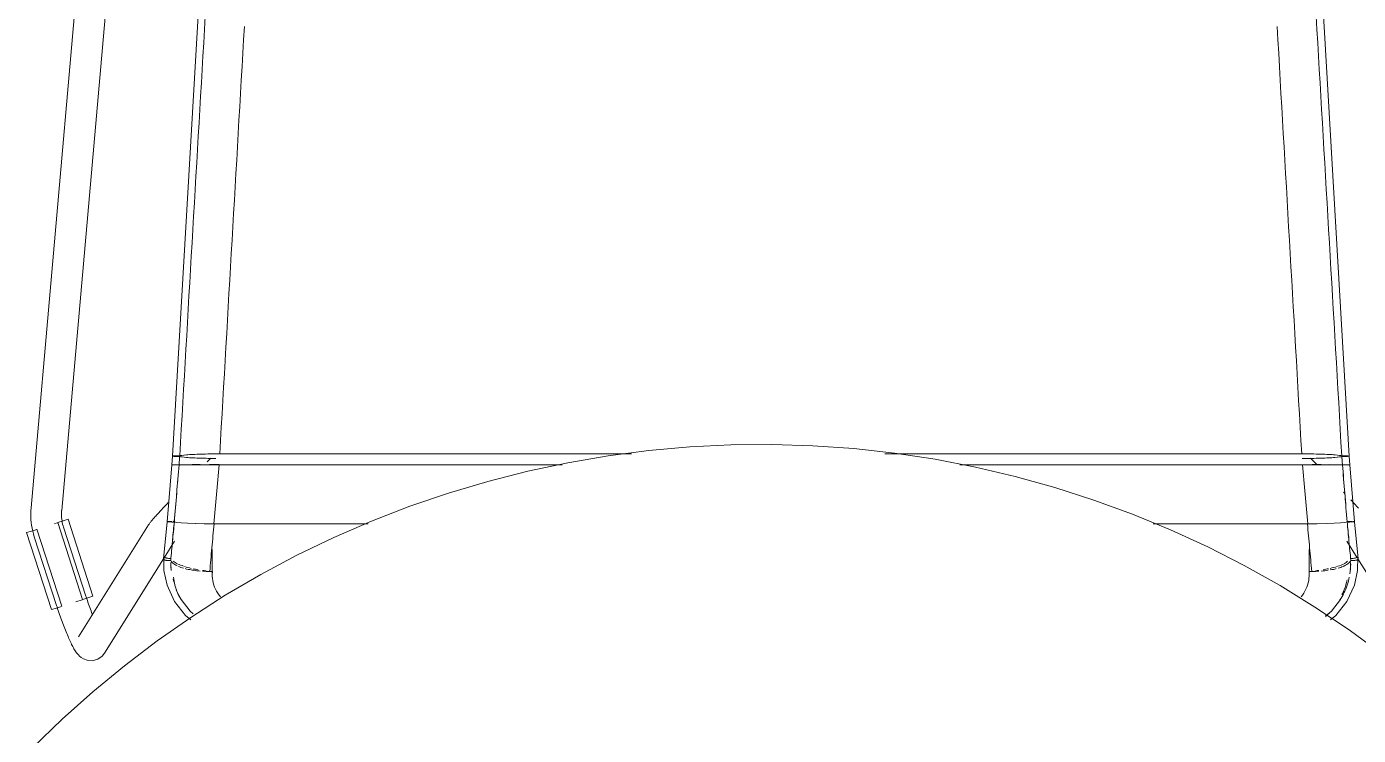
# Model space of a CAD drawing. Header units: millimetres. Extents: x 79795 to 317870, y -36033 to 97293.
# Drawn here: x 164091 to 164610, y 12592 to 12868 of the extents above; entities that cross this region are included whole.
import ezdxf

# ---------------------------------------------------------------- set-up
doc = ezdxf.new("R2010")
doc.units = ezdxf.units.MM
doc.header["$MEASUREMENT"] = 0
doc.layers.add('I-FURN', color=8, linetype='CONTINUOUS', lineweight=9)

msp = doc.modelspace()

# ---------------------------------------------------------------- linework, layer by layer
at = {"layer": 'I-FURN'}
for p, q in [((164131.49, 13124.18), (164092.54, 12680.86)), ((164104.5, 12679.81), (164141.79, 13104.31)), ((164166.98, 13032.89), (164147.69, 12700.98)), ((164587.21, 13032.89), (164606.5, 12700.98)), ((164333.5, 12703.19), (164317.63, 12701.13)), ((164349.43, 12704.62), (164333.5, 12703.19)), ((164365.41, 12705.4), (164349.43, 12704.62)), ((164381.41, 12705.55), (164365.41, 12705.4)), ((164397.4, 12705.06), (164381.41, 12705.55)), ((164413.36, 12703.93), (164397.4, 12705.06)), ((164429.26, 12702.16), (164413.36, 12703.93)), ((164147.41, 12697.63), (164145.59, 12675.42)), ((164147.48, 12697.63), (164147.41, 12697.63)), ((164147.41, 12697.63), (164147.48, 12697.62)), ((164147.42, 12697.63), (164147.68, 12700.98)), ((164147.48, 12697.62), (164147.42, 12697.63)), ((164147.42, 12697.63), (164147.48, 12697.63)), ((164147.96, 12697.62), (164147.67, 12697.62)), ((164147.67, 12697.62), (164147.96, 12697.62)), ((164147.75, 12701.01), (164147.69, 12700.98)), ((164147.69, 12700.98), (164147.76, 12700.96)), ((164147.94, 12701.04), (164147.75, 12701.01)), ((164147.76, 12700.96), (164147.95, 12700.93)), ((164148.23, 12701.06), (164147.94, 12701.04)), ((164147.95, 12700.93), (164148.24, 12700.91)), ((164148.35, 12697.63), (164147.96, 12697.63)), ((164148.35, 12697.62), (164147.96, 12697.62)), ((164147.96, 12697.62), (164148.34, 12697.62)), ((164147.97, 12697.63), (164148.35, 12697.63)), ((164148.62, 12701.08), (164148.23, 12701.06)), ((164148.24, 12700.91), (164148.62, 12700.89)), ((164148.34, 12697.62), (164148.79, 12697.62)), ((164148.35, 12697.63), (164148.8, 12697.63)), ((164148.8, 12697.63), (164148.35, 12697.63)), ((164148.8, 12697.62), (164148.35, 12697.62)), ((164149.07, 12701.09), (164148.62, 12701.08)), ((164148.62, 12700.89), (164149.07, 12700.88)), ((164148.79, 12697.62), (164149.28, 12697.62)), ((164148.8, 12697.63), (164149.29, 12697.63)), ((164149.29, 12697.63), (164148.8, 12697.63)), ((164149.29, 12697.62), (164148.8, 12697.62)), ((164149.56, 12701.09), (164149.07, 12701.09)), ((164149.07, 12700.88), (164149.57, 12700.87)), ((164149.28, 12697.62), (164149.78, 12697.62)), ((164149.29, 12697.63), (164149.79, 12697.63)), ((164149.79, 12697.63), (164149.29, 12697.63)), ((164149.78, 12697.62), (164149.29, 12697.62)), ((164150.05, 12701.09), (164149.56, 12701.09)), ((164149.57, 12700.87), (164150.06, 12700.88)), ((164150.25, 12697.62), (164149.78, 12697.62)), ((164149.78, 12697.62), (164150.25, 12697.62)), ((164149.79, 12697.63), (164150.26, 12697.63)), ((164150.26, 12697.63), (164149.79, 12697.63)), ((164150.52, 12701.08), (164150.05, 12701.09)), ((164150.06, 12700.88), (164150.53, 12700.88)), ((164151.14, 12697.6), (164150.25, 12697.62)), ((164150.25, 12697.62), (164151.14, 12697.6)), ((164151.41, 12701.29), (164150.52, 12701.08)), ((164150.53, 12700.88), (164151.43, 12700.67)), ((164152.88, 12697.59), (164151.14, 12697.6)), ((164151.14, 12697.6), (164152.89, 12697.59)), ((164152.9, 12697.66), (164151.15, 12697.65)), ((164151.16, 12697.65), (164152.91, 12697.66)), ((164153.16, 12701.49), (164151.41, 12701.29)), ((164151.43, 12700.67), (164153.18, 12700.48)), ((164155.39, 12697.58), (164152.89, 12697.59)), ((164152.89, 12697.59), (164155.39, 12697.58)), ((164155.4, 12697.67), (164152.9, 12697.66)), ((164152.91, 12697.66), (164155.41, 12697.67)), ((164155.66, 12701.65), (164153.16, 12701.49)), ((164153.18, 12700.48), (164155.68, 12700.32)), ((164158.52, 12697.57), (164155.39, 12697.58)), ((164155.39, 12697.58), (164158.52, 12697.57)), ((164158.53, 12697.68), (164155.4, 12697.67)), ((164155.41, 12697.67), (164158.53, 12697.68)), ((164158.79, 12701.77), (164155.66, 12701.65)), ((164155.68, 12700.32), (164158.8, 12700.2)), ((164162.09, 12697.56), (164158.52, 12697.57)), ((164158.52, 12697.57), (164162.09, 12697.56)), ((164162.36, 12701.85), (164158.79, 12701.77)), ((164158.8, 12700.2), (164162.35, 12700.12)), ((164162.65, 12700.24), (164161.18, 12698.71)), ((164162.09, 12697.69), (164165.87, 12697.69)), ((164165.87, 12697.69), (164162.09, 12697.69)), ((164165.88, 12697.56), (164162.09, 12697.56)), ((164162.09, 12697.56), (164165.88, 12697.56)), ((164162.35, 12700.12), (164164.6, 12700.09)), ((164166.14, 12701.88), (164162.36, 12701.85)), ((164299.62, 12697.56), (164165.88, 12697.56)), ((164165.88, 12697.56), (164299.62, 12697.56)), ((164326.72, 12701.88), (164166.14, 12701.88)), ((164166.14, 12701.88), (164326.72, 12701.88)), ((164301.86, 12698.44), (164286.21, 12695.11)), ((164317.63, 12701.13), (164301.86, 12698.44)), ((164588.04, 12701.88), (164425.45, 12701.88)), ((164425.45, 12701.88), (164588.04, 12701.88)), ((164445.08, 12699.75), (164429.26, 12702.16)), ((164460.79, 12696.72), (164445.08, 12699.75)), ((164588.31, 12697.56), (164454.67, 12697.56)), ((164454.67, 12697.56), (164588.31, 12697.56)), ((164591.83, 12701.85), (164588.04, 12701.88)), ((164588.16, 12700.09), (164591.84, 12700.12)), ((164592.1, 12697.56), (164588.31, 12697.56)), ((164588.31, 12697.56), (164592.1, 12697.56)), ((164594.11, 12697.57), (164591.53, 12700.24)), ((164595.39, 12701.77), (164591.83, 12701.85)), ((164591.84, 12700.12), (164595.39, 12700.2)), ((164592.1, 12697.69), (164595.66, 12697.68)), ((164595.66, 12697.68), (164592.1, 12697.69)), ((164595.66, 12697.57), (164592.1, 12697.56)), ((164592.1, 12697.56), (164595.67, 12697.57)), ((164598.52, 12701.65), (164595.39, 12701.77)), ((164595.39, 12700.2), (164598.51, 12700.32)), ((164598.79, 12697.58), (164595.67, 12697.57)), ((164595.67, 12697.57), (164598.8, 12697.58)), ((164598.51, 12700.32), (164601, 12700.48)), ((164601.03, 12701.49), (164598.52, 12701.65)), ((164598.78, 12697.67), (164601.28, 12697.66)), ((164601.28, 12697.66), (164598.78, 12697.67)), ((164601.3, 12697.59), (164598.8, 12697.58)), ((164598.8, 12697.58), (164601.3, 12697.59)), ((164601, 12700.48), (164602.75, 12700.67)), ((164602.77, 12701.29), (164601.03, 12701.49)), ((164601.28, 12697.66), (164603.03, 12697.65)), ((164603.03, 12697.65), (164601.28, 12697.66)), ((164603.04, 12697.6), (164601.3, 12697.59)), ((164601.3, 12697.59), (164603.05, 12697.6)), ((164602.75, 12700.67), (164603.66, 12700.88)), ((164603.66, 12701.08), (164602.77, 12701.29)), ((164603.93, 12697.62), (164603.04, 12697.6)), ((164603.05, 12697.6), (164603.94, 12697.62)), ((164604.13, 12701.09), (164603.66, 12701.08)), ((164603.66, 12700.88), (164604.13, 12700.88)), ((164603.93, 12697.63), (164604.4, 12697.63)), ((164604.4, 12697.63), (164603.93, 12697.63)), ((164604.4, 12697.62), (164603.93, 12697.62)), ((164603.94, 12697.62), (164604.41, 12697.62)), ((164604.63, 12701.09), (164604.13, 12701.09)), ((164604.13, 12700.88), (164604.62, 12700.87)), ((164604.4, 12697.63), (164604.89, 12697.63)), ((164604.9, 12697.63), (164604.4, 12697.63)), ((164604.9, 12697.62), (164604.4, 12697.62)), ((164604.41, 12697.62), (164604.9, 12697.62)), ((164604.62, 12700.87), (164605.11, 12700.88)), ((164605.12, 12701.09), (164604.63, 12701.09)), ((164604.89, 12697.63), (164605.38, 12697.63)), ((164605.39, 12697.63), (164604.9, 12697.63)), ((164605.39, 12697.62), (164604.9, 12697.62)), ((164604.9, 12697.62), (164605.39, 12697.62)), ((164605.11, 12700.88), (164605.56, 12700.89)), ((164605.57, 12701.08), (164605.12, 12701.09)), ((164605.38, 12697.63), (164605.84, 12697.63)), ((164605.84, 12697.63), (164605.39, 12697.63)), ((164605.84, 12697.62), (164605.39, 12697.62)), ((164605.39, 12697.62), (164605.85, 12697.62)), ((164605.56, 12700.89), (164605.95, 12700.91)), ((164605.95, 12701.06), (164605.57, 12701.08)), ((164605.84, 12697.63), (164606.22, 12697.63)), ((164606.22, 12697.63), (164605.84, 12697.63)), ((164606.22, 12697.62), (164605.84, 12697.62)), ((164605.85, 12697.62), (164606.23, 12697.62)), ((164606.25, 12701.04), (164605.95, 12701.06)), ((164605.95, 12700.91), (164606.24, 12700.93)), ((164606.22, 12697.63), (164606.51, 12697.63)), ((164606.52, 12697.63), (164606.22, 12697.63)), ((164606.52, 12697.62), (164606.22, 12697.62)), ((164606.23, 12697.62), (164606.52, 12697.62)), ((164606.24, 12700.93), (164606.43, 12700.96)), ((164606.43, 12701.01), (164606.25, 12701.04)), ((164606.5, 12700.98), (164606.43, 12701.01)), ((164606.43, 12700.96), (164606.5, 12700.98)), ((164606.77, 12697.63), (164606.5, 12700.98)), ((164606.51, 12697.63), (164606.7, 12697.63)), ((164606.71, 12697.63), (164606.52, 12697.63)), ((164606.7, 12697.62), (164606.52, 12697.62)), ((164606.52, 12697.62), (164606.71, 12697.62)), ((164606.7, 12697.63), (164606.77, 12697.63)), ((164606.77, 12697.63), (164606.7, 12697.62)), ((164606.71, 12697.62), (164606.77, 12697.63)), ((164606.77, 12697.63), (164606.71, 12697.63)), ((164606.77, 12697.63), (164608.6, 12675.42)), ((164286.21, 12695.11), (164270.71, 12691.17)), ((164476.36, 12693.06), (164460.79, 12696.72)), ((164491.78, 12688.78), (164476.36, 12693.06)), ((164255.37, 12686.6), (164240.23, 12681.43)), ((164270.71, 12691.17), (164255.37, 12686.6)), ((164507.01, 12683.89), (164491.78, 12688.78)), ((164604.87, 12686.38), (164604.39, 12686.89)), ((164144.35, 12681.1), (164144.76, 12681.55)), ((164144.76, 12681.55), (164145.18, 12682)), ((164145.18, 12682), (164145.61, 12682.46)), ((164145.61, 12682.46), (164146.06, 12682.93)), ((164240.23, 12681.43), (164225.31, 12675.66)), ((164522.04, 12678.39), (164507.01, 12683.89)), ((164607.68, 12683.41), (164607.23, 12683.9)), ((164608.13, 12682.93), (164607.68, 12683.41)), ((164608.57, 12682.46), (164608.13, 12682.93)), ((164609, 12682), (164608.57, 12682.46)), ((164609.43, 12681.55), (164609, 12682)), ((164609.84, 12681.1), (164609.43, 12681.55)), ((164092.46, 12679.72), (164092.43, 12678.58)), ((164092.43, 12678.58), (164092.45, 12677.44)), ((164092.45, 12677.44), (164092.51, 12676.3)), ((164092.54, 12680.86), (164092.46, 12679.72)), ((164092.51, 12676.3), (164092.61, 12675.16)), ((164104.43, 12678.46), (164104.45, 12679.12)), ((164104.44, 12677.8), (164104.43, 12678.46)), ((164104.48, 12677.13), (164104.44, 12677.8)), ((164104.45, 12679.12), (164104.49, 12679.78)), ((164104.54, 12676.48), (164104.48, 12677.13)), ((164104.49, 12679.78), (164104.5, 12679.81)), ((164104.63, 12675.82), (164104.54, 12676.48)), ((164105.03, 12675.76), (164106.98, 12676.39)), ((164116.67, 12646.39), (164106.98, 12676.39)), ((164139.87, 12676.14), (164140.1, 12676.4)), ((164140.1, 12676.4), (164140.34, 12676.68)), ((164140.34, 12676.68), (164140.6, 12676.98)), ((164140.6, 12676.98), (164140.87, 12677.29)), ((164140.87, 12677.29), (164141.16, 12677.61)), ((164141.16, 12677.61), (164141.46, 12677.94)), ((164141.46, 12677.94), (164141.77, 12678.3)), ((164141.77, 12678.3), (164142.1, 12678.66)), ((164142.1, 12678.66), (164142.45, 12679.04)), ((164142.45, 12679.04), (164142.8, 12679.43)), ((164142.8, 12679.43), (164143.17, 12679.83)), ((164143.17, 12679.83), (164143.55, 12680.24)), ((164143.55, 12680.24), (164143.94, 12680.67)), ((164143.94, 12680.67), (164144.35, 12681.1)), ((164536.83, 12672.3), (164522.04, 12678.39)), ((164610.24, 12680.67), (164609.84, 12681.1)), ((164090.83, 12671.18), (164092.78, 12671.81)), ((164100.52, 12641.17), (164090.83, 12671.18)), ((164092.61, 12675.16), (164092.76, 12674.03)), ((164092.76, 12674.03), (164092.96, 12672.9)), ((164092.78, 12671.81), (164094.75, 12672.44)), ((164092.96, 12672.9), (164093.2, 12671.79)), ((164093.2, 12671.79), (164093.48, 12670.68)), ((164104.56, 12642.48), (164094.87, 12672.48)), ((164101.68, 12674.68), (164102.84, 12675.06)), ((164102.94, 12675.09), (164112.63, 12645.08)), ((164103.06, 12675.13), (164105.03, 12675.76)), ((164104.74, 12675.17), (164104.63, 12675.82)), ((164104.88, 12674.52), (164104.74, 12675.17)), ((164105.05, 12673.88), (164104.88, 12674.52)), ((164105.24, 12673.25), (164105.05, 12673.88)), ((164113.95, 12646.43), (164105.24, 12673.25)), ((164138.34, 12674.16), (164111.03, 12630.57)), ((164138.34, 12674.16), (164138.55, 12674.48)), ((164138.55, 12674.48), (164138.73, 12674.74)), ((164138.73, 12674.74), (164138.91, 12674.97)), ((164138.91, 12674.97), (164139.08, 12675.19)), ((164139.08, 12675.19), (164139.26, 12675.41)), ((164139.26, 12675.41), (164139.45, 12675.64)), ((164139.45, 12675.64), (164139.65, 12675.88)), ((164139.65, 12675.88), (164139.87, 12676.14)), ((164145.58, 12675.42), (164144.16, 12660.93)), ((164145.65, 12675.45), (164145.58, 12675.42)), ((164145.58, 12675.42), (164145.65, 12675.4)), ((164145.59, 12675.42), (164145.65, 12675.45)), ((164145.66, 12675.4), (164145.59, 12675.42)), ((164145.84, 12675.47), (164145.65, 12675.45)), ((164145.65, 12675.45), (164145.84, 12675.47)), ((164145.65, 12675.4), (164145.84, 12675.37)), ((164146.13, 12675.5), (164145.84, 12675.47)), ((164145.84, 12675.47), (164146.13, 12675.5)), ((164145.84, 12675.37), (164146.14, 12675.35)), ((164146.14, 12675.35), (164145.85, 12675.37)), ((164146.51, 12675.51), (164146.13, 12675.5)), ((164146.13, 12675.5), (164146.51, 12675.51)), ((164146.14, 12675.35), (164146.52, 12675.34)), ((164146.53, 12675.34), (164146.14, 12675.35)), ((164146.96, 12675.52), (164146.51, 12675.51)), ((164146.51, 12675.51), (164146.97, 12675.52)), ((164146.52, 12675.34), (164146.98, 12675.33)), ((164146.98, 12675.33), (164146.53, 12675.34)), ((164147.45, 12675.53), (164146.96, 12675.52)), ((164146.97, 12675.52), (164147.46, 12675.53)), ((164146.98, 12675.33), (164147.47, 12675.32)), ((164147.47, 12675.32), (164146.98, 12675.33)), ((164147.47, 12675.32), (164147.96, 12675.32)), ((164147.97, 12675.32), (164147.47, 12675.32)), ((164148.42, 12675.52), (164147.95, 12675.53)), ((164147.95, 12675.53), (164148.42, 12675.52)), ((164147.96, 12675.32), (164148.44, 12675.33)), ((164148.44, 12675.33), (164147.97, 12675.32)), ((164148.44, 12675.33), (164149.33, 12675.14)), ((164149.32, 12675.14), (164148.44, 12675.33)), ((164149.33, 12675.14), (164151.06, 12674.96)), ((164151.04, 12674.96), (164149.33, 12675.14)), ((164151.06, 12674.96), (164153.54, 12674.81)), ((164153.5, 12674.81), (164151.06, 12674.96)), ((164153.54, 12674.81), (164156.64, 12674.69)), ((164156.57, 12674.7), (164153.54, 12674.81)), ((164156.64, 12674.69), (164160.07, 12674.62)), ((164160.08, 12674.62), (164156.64, 12674.69)), ((164160.17, 12674.62), (164163.93, 12674.59)), ((164163.81, 12674.59), (164160.17, 12674.62)), ((164163.93, 12674.59), (164224.05, 12674.59)), ((164224.05, 12674.59), (164163.93, 12674.59)), ((164225.31, 12675.66), (164210.63, 12669.29)), ((164530.14, 12674.59), (164590.25, 12674.59)), ((164590.25, 12674.59), (164530.14, 12674.59)), ((164551.37, 12665.61), (164536.83, 12672.3)), ((164590.25, 12674.59), (164594.01, 12674.62)), ((164594.01, 12674.62), (164590.37, 12674.59)), ((164594.11, 12674.62), (164597.55, 12674.69)), ((164597.55, 12674.69), (164594.11, 12674.62)), ((164597.55, 12674.69), (164600.65, 12674.81)), ((164600.65, 12674.81), (164597.61, 12674.7)), ((164600.65, 12674.81), (164603.12, 12674.96)), ((164603.13, 12674.96), (164600.69, 12674.81)), ((164603.12, 12674.96), (164604.86, 12675.14)), ((164604.86, 12675.14), (164603.14, 12674.96)), ((164604.86, 12675.14), (164605.75, 12675.33)), ((164605.75, 12675.33), (164604.86, 12675.14)), ((164605.75, 12675.33), (164606.22, 12675.32)), ((164606.22, 12675.32), (164605.75, 12675.33)), ((164606.24, 12675.53), (164605.76, 12675.52)), ((164605.76, 12675.52), (164606.23, 12675.53)), ((164606.22, 12675.32), (164606.72, 12675.32)), ((164606.71, 12675.32), (164606.22, 12675.32)), ((164606.23, 12675.53), (164606.73, 12675.53)), ((164606.73, 12675.53), (164606.24, 12675.53)), ((164607.21, 12675.33), (164606.71, 12675.32)), ((164606.72, 12675.32), (164607.21, 12675.33)), ((164607.22, 12675.52), (164606.73, 12675.53)), ((164606.73, 12675.53), (164607.22, 12675.52)), ((164607.21, 12675.33), (164607.66, 12675.34)), ((164607.66, 12675.34), (164607.21, 12675.33)), ((164607.68, 12675.51), (164607.22, 12675.52)), ((164607.22, 12675.52), (164607.67, 12675.51)), ((164607.66, 12675.34), (164608.05, 12675.35)), ((164608.04, 12675.35), (164607.66, 12675.34)), ((164608.34, 12675.37), (164608.04, 12675.35)), ((164608.05, 12675.5), (164608.35, 12675.47)), ((164608.05, 12675.35), (164608.34, 12675.37)), ((164608.35, 12675.47), (164608.06, 12675.5)), ((164608.34, 12675.37), (164608.53, 12675.4)), ((164608.54, 12675.45), (164608.35, 12675.47)), ((164608.35, 12675.47), (164608.53, 12675.45)), ((164608.53, 12675.45), (164608.6, 12675.42)), ((164608.53, 12675.4), (164608.6, 12675.42)), ((164608.6, 12675.42), (164608.53, 12675.4)), ((164608.6, 12675.42), (164608.54, 12675.45)), ((164608.6, 12675.42), (164610.02, 12660.93)), ((164093.48, 12670.68), (164093.81, 12669.59)), ((164093.81, 12669.59), (164093.83, 12669.54)), ((164093.83, 12669.54), (164102.54, 12642.73)), ((164144.47, 12661.34), (164148.51, 12667.79)), ((164210.63, 12669.29), (164196.22, 12662.35)), ((164605.68, 12667.79), (164609.72, 12661.34)), ((164121.2, 12624.2), (164144.23, 12660.97)), ((164144.37, 12656.37), (164144.29, 12661.83)), ((164163.23, 12664.55), (164163.23, 12654.8)), ((164196.22, 12662.35), (164182.1, 12654.83)), ((164565.62, 12658.36), (164551.37, 12665.61)), ((164590.96, 12654.8), (164590.96, 12664.55)), ((164609.81, 12656.37), (164609.9, 12661.83)), ((164609.95, 12660.97), (164632.99, 12624.2)), ((164145.59, 12650.72), (164144.37, 12656.37)), ((164163.28, 12656.04), (164162.24, 12656.04)), ((164579.58, 12650.54), (164565.62, 12658.36)), ((164591.95, 12656.04), (164590.9, 12656.04)), ((164608.6, 12650.72), (164609.81, 12656.37)), ((164148.49, 12644.4), (164145.59, 12650.72)), ((164182.1, 12654.83), (164168.29, 12646.75)), ((164593.21, 12642.16), (164579.58, 12650.54)), ((164605.7, 12644.4), (164608.6, 12650.72)), ((164110.05, 12644.25), (164112.53, 12645.05)), ((164114.72, 12645.76), (164112.75, 12645.12)), ((164114.06, 12646.11), (164113.95, 12646.43)), ((164114.29, 12645.41), (164114.06, 12646.11)), ((164114.52, 12644.72), (164114.29, 12645.41)), ((164116.67, 12646.39), (164114.72, 12645.76)), ((164151.06, 12645.11), (164149.15, 12648.8)), ((164154.56, 12640.54), (164151.06, 12645.11)), ((164168.29, 12646.75), (164154.81, 12638.13)), ((164599.63, 12640.54), (164603.12, 12645.11)), ((164603.12, 12645.11), (164605.03, 12648.8)), ((164102.47, 12641.8), (164100.52, 12641.17)), ((164104.44, 12642.44), (164102.47, 12641.8)), ((164102.69, 12642.27), (164102.54, 12642.73)), ((164102.93, 12641.53), (164102.69, 12642.27)), ((164103.18, 12640.79), (164102.93, 12641.53)), ((164103.43, 12640.06), (164103.18, 12640.79)), ((164103.68, 12639.33), (164103.43, 12640.06)), ((164114.75, 12644.04), (164114.52, 12644.72)), ((164114.99, 12643.36), (164114.75, 12644.04)), ((164115.22, 12642.69), (164114.99, 12643.36)), ((164115.46, 12642.02), (164115.22, 12642.69)), ((164115.69, 12641.36), (164115.46, 12642.02)), ((164115.93, 12640.72), (164115.69, 12641.36)), ((164116.16, 12640.08), (164115.93, 12640.72)), ((164116.4, 12639.46), (164116.16, 12640.08)), ((164152.83, 12638.87), (164148.49, 12644.4)), ((164155.81, 12639.5), (164154.56, 12640.54)), ((164606.5, 12633.25), (164593.21, 12642.16)), ((164597.28, 12638.58), (164599.63, 12640.54)), ((164601.36, 12638.87), (164605.7, 12644.4)), ((164103.93, 12638.61), (164103.68, 12639.33)), ((164104.19, 12637.89), (164103.93, 12638.61)), ((164104.44, 12637.19), (164104.19, 12637.89)), ((164104.7, 12636.49), (164104.44, 12637.19)), ((164104.95, 12635.8), (164104.7, 12636.49)), ((164105.21, 12635.12), (164104.95, 12635.8)), ((164105.46, 12634.46), (164105.21, 12635.12)), ((164154.81, 12638.13), (164141.69, 12628.97)), ((164154.88, 12637.23), (164152.83, 12638.87)), ((164599.31, 12637.23), (164601.36, 12638.87)), ((164105.71, 12633.8), (164105.46, 12634.46)), ((164105.96, 12633.16), (164105.71, 12633.8)), ((164106.22, 12632.54), (164105.96, 12633.16)), ((164106.46, 12631.93), (164106.22, 12632.54)), ((164106.71, 12631.33), (164106.46, 12631.93)), ((164106.96, 12630.75), (164106.71, 12631.33)), ((164107.2, 12630.19), (164106.96, 12630.75)), ((164107.44, 12629.65), (164107.2, 12630.19)), ((164107.68, 12629.12), (164107.44, 12629.65)), ((164619.42, 12623.81), (164606.5, 12633.25)), ((164107.91, 12628.61), (164107.68, 12629.12)), ((164108.14, 12628.12), (164107.91, 12628.61)), ((164108.38, 12627.64), (164108.14, 12628.12)), ((164108.61, 12627.19), (164108.38, 12627.64)), ((164108.83, 12626.75), (164108.61, 12627.19)), ((164109.06, 12626.32), (164108.83, 12626.75)), ((164109.29, 12625.91), (164109.06, 12626.32)), ((164109.53, 12625.51), (164109.29, 12625.91)), ((164109.77, 12625.12), (164109.53, 12625.51)), ((164110.03, 12624.73), (164109.77, 12625.12)), ((164110.3, 12624.34), (164110.03, 12624.73)), ((164110.62, 12623.94), (164110.3, 12624.34)), ((164141.69, 12628.97), (164128.95, 12619.3)), ((164110.99, 12623.51), (164110.62, 12623.94)), ((164111.45, 12623.05), (164110.99, 12623.51)), ((164112.08, 12622.53), (164111.45, 12623.05)), ((164112.99, 12621.96), (164112.08, 12622.53)), ((164114.37, 12621.44), (164112.99, 12621.96)), ((164116.35, 12621.27), (164114.37, 12621.44)), ((164118.57, 12621.86), (164116.35, 12621.27)), ((164128.95, 12619.3), (164116.6, 12609.13)), ((164120.31, 12623.08), (164118.57, 12621.86)), ((164120.31, 12623.08), (164121.2, 12624.2)), ((164116.6, 12609.13), (164104.67, 12598.47)), ((164104.67, 12598.47), (164093.18, 12587.34))]:
    msp.add_line(p, q, dxfattribs=at)
for points in [[(164150.52, 12701.08), (164153.74, 12756.49), (164160.18, 12867.25), (164166.62, 12977.85), (164169.84, 13033.08)], [(164603.66, 12701.08), (164600.44, 12756.49), (164594, 12867.25), (164587.56, 12977.85), (164584.34, 13033.08)], [(164166.14, 12701.88), (164169.34, 12757.4), (164172.53, 12812.93), (164175.73, 12868.37)], [(164578.46, 12868.37), (164581.65, 12812.91), (164584.85, 12757.4), (164588.04, 12701.88)], [(164150.53, 12700.88), (164149.94, 12700.87), (164148.43, 12700.87), (164147.69, 12700.95), (164147.68, 12700.98)], [(164148.44, 12675.33), (164148.74, 12679.04), (164149.35, 12686.46), (164149.95, 12693.9), (164150.25, 12697.62)], [(164150.52, 12701.08), (164150.48, 12700.51), (164150.39, 12699.35), (164150.3, 12698.2), (164150.25, 12697.62)], [(164150.53, 12700.88), (164150.48, 12700.34), (164150.39, 12699.26), (164150.3, 12698.17), (164150.26, 12697.63)], [(164164.85, 12686.07), (164165.19, 12689.9), (164165.53, 12693.73), (164165.88, 12697.56)], [(164588.31, 12697.56), (164588.65, 12693.73), (164589, 12689.9), (164589.34, 12686.07)], [(164603.66, 12701.08), (164603.71, 12700.51), (164603.8, 12699.35), (164603.89, 12698.2), (164603.93, 12697.62)], [(164603.66, 12700.88), (164603.7, 12700.34), (164603.79, 12699.26), (164603.88, 12698.17), (164603.93, 12697.63)], [(164605.75, 12675.33), (164605.45, 12679.04), (164604.84, 12686.46), (164604.24, 12693.9), (164603.94, 12697.62)], [(164149.63, 12690.08), (164149.67, 12690.49), (164149.7, 12690.9), (164149.73, 12691.31)], [(164148.42, 12675.52), (164148.73, 12679.16), (164149.03, 12682.81), (164149.33, 12686.47)], [(164163.81, 12674.59), (164164.16, 12678.42), (164164.5, 12682.24), (164164.85, 12686.07)], [(164589.34, 12686.07), (164589.68, 12682.24), (164590.03, 12678.42), (164590.37, 12674.59)], [(164148.44, 12675.33), (164148.2, 12672.81), (164147.72, 12667.77), (164147.24, 12662.82), (164147, 12660.38)], [(164148.42, 12675.52), (164148.19, 12673.14), (164147.95, 12670.78), (164147.72, 12668.43)], [(164163.93, 12674.59), (164163.63, 12671.46), (164163.04, 12665.21), (164162.5, 12659.07), (164162.24, 12656.04)], [(164590.25, 12674.59), (164590.56, 12671.46), (164591.15, 12665.21), (164591.69, 12659.07), (164591.95, 12656.04)], [(164605.75, 12675.33), (164605.99, 12672.81), (164606.47, 12667.77), (164606.95, 12662.82), (164607.19, 12660.38)], [(164605.78, 12675.33), (164606.01, 12673.02), (164606.24, 12670.71), (164606.47, 12668.43)], [(164144.35, 12661.68), (164144.39, 12661.64), (164144.51, 12661.54), (164144.81, 12661.41), (164145.19, 12661.29), (164145.65, 12661.2), (164146.14, 12661.13), (164146.64, 12661.1), (164146.95, 12661.1), (164147.1, 12661.11)], [(164149.55, 12658.21), (164148.85, 12658.53), (164147.71, 12659.23), (164147.15, 12659.98), (164147, 12660.38)], [(164147.04, 12659.55), (164147.05, 12658.89), (164147.09, 12658.25), (164147.15, 12657.6)], [(164147.18, 12656.38), (164147.09, 12657.2), (164147.08, 12658.02), (164147.09, 12658.85)], [(164148.01, 12660.02), (164148.42, 12659.7), (164148.94, 12659.37), (164149.58, 12659.07)], [(164149.83, 12658.95), (164150.46, 12658.65), (164151.21, 12658.38), (164152.02, 12658.11)], [(164151.98, 12657.32), (164151.25, 12657.53), (164150.61, 12657.76), (164150.01, 12658.01)], [(164152.45, 12657.96), (164153.26, 12657.71), (164154.13, 12657.48), (164155.05, 12657.26)], [(164155.71, 12657.11), (164156.35, 12656.97), (164157.02, 12656.83), (164157.7, 12656.71)], [(164158.52, 12656.21), (164157.62, 12656.28), (164156.73, 12656.39), (164155.88, 12656.51)], [(164159.4, 12656.46), (164159.87, 12656.39), (164160.35, 12656.34), (164160.83, 12656.29)], [(164162.24, 12656.04), (164161.28, 12656.05), (164160.35, 12656.08), (164159.44, 12656.14)], [(164163.23, 12654.52), (164163.22, 12655.03), (164163.24, 12655.54), (164163.28, 12656.04)], [(164590.9, 12656.05), (164590.95, 12655.54), (164590.97, 12655.03), (164590.96, 12654.52)], [(164594.73, 12656.14), (164593.82, 12656.08), (164592.9, 12656.05), (164591.95, 12656.04)], [(164593.37, 12656.28), (164593.84, 12656.33), (164594.31, 12656.39), (164594.78, 12656.46)], [(164598.31, 12656.51), (164597.45, 12656.39), (164596.58, 12656.27), (164595.67, 12656.21)], [(164596.47, 12656.72), (164597.16, 12656.84), (164597.81, 12656.97), (164598.48, 12657.11)], [(164599.14, 12657.26), (164600.06, 12657.47), (164601, 12657.7), (164601.85, 12657.95)], [(164601.54, 12657.14), (164600.79, 12656.95), (164599.99, 12656.79), (164599.15, 12656.64)], [(164602.18, 12658.1), (164602.99, 12658.37), (164603.8, 12658.65), (164604.36, 12658.95)], [(164604.19, 12658.01), (164603.6, 12657.76), (164602.94, 12657.53), (164602.2, 12657.32)], [(164604.64, 12658.21), (164604.54, 12658.16), (164604.44, 12658.12), (164604.33, 12658.07)], [(164604.6, 12659.06), (164605.24, 12659.38), (164605.63, 12659.7), (164605.96, 12660.02)], [(164607.15, 12658.84), (164607.14, 12657.58), (164607.04, 12656.32), (164606.86, 12655.08)], [(164606.96, 12656.87), (164607.07, 12657.75), (164607.08, 12658.65), (164607.08, 12659.55)], [(164147.97, 12653.13), (164148.17, 12652.4), (164148.4, 12651.69), (164148.67, 12650.98)], [(164598.69, 12639.71), (164598.26, 12639.3), (164597.81, 12638.91), (164597.34, 12638.53)]]:
    msp.add_open_spline(points, degree=3, dxfattribs=at)
for points, knots in [([(164147.68, 12700.98), (164147.69, 12701), (164147.82, 12701.03), (164148.22, 12701.06), (164148.6, 12701.08), (164149.06, 12701.09), (164149.55, 12701.1), (164150.06, 12701.09), (164150.37, 12701.09), (164150.52, 12701.08)], [-0.498493, -0.498493, -0.498493, -0.498493, -0.375, -0.3125, -0.25, -0.1875, -0.125, -0.0625, 0, 0, 0, 0]), ([(164150.52, 12701.08), (164150.8, 12701.23), (164152.19, 12701.44), (164155.55, 12701.66), (164158.71, 12701.78), (164162.32, 12701.86), (164164.87, 12701.88), (164166.14, 12701.88)], [-1, -1, -1, -1, -0.666667, -0.5, -0.333333, -0.166667, 0, 0, 0, 0]), ([(164164.6, 12700.09), (164162.58, 12700.11), (164159.35, 12700.16), (164155.56, 12700.31), (164152.21, 12700.53), (164150.82, 12700.74), (164150.53, 12700.88)], [-0.9335619, -0.9335619, -0.9335619, -0.9335619, -0.6666667, -0.5, -0.3333333, 0, 0, 0, 0]), ([(164588.04, 12701.88), (164589.32, 12701.88), (164591.87, 12701.86), (164595.47, 12701.78), (164598.64, 12701.66), (164602, 12701.44), (164603.39, 12701.23), (164603.66, 12701.08)], [-1, -1, -1, -1, -0.833333, -0.666667, -0.5, -0.333333, 0, 0, 0, 0]), ([(164603.66, 12700.88), (164603.37, 12700.74), (164601.97, 12700.53), (164598.62, 12700.31), (164595.47, 12700.19), (164591.91, 12700.11), (164589.4, 12700.09), (164588.16, 12700.09)], [-1, -1, -1, -1, -0.6666667, -0.5, -0.3333333, -0.1666667, -0.003964, -0.003964, -0.003964, -0.003964]), ([(164603.66, 12701.08), (164603.89, 12701.09), (164604.38, 12701.1), (164605.01, 12701.09), (164605.47, 12701.08), (164605.89, 12701.07), (164606.34, 12701.04), (164606.5, 12701), (164606.5, 12700.98)], [-1, -1, -1, -1, -0.90625, -0.8125, -0.765625, -0.71875, -0.625, -0.501507, -0.501507, -0.501507, -0.501507]), ([(164606.5, 12700.98), (164606.5, 12700.97), (164606.36, 12700.94), (164605.97, 12700.91), (164605.58, 12700.89), (164605.12, 12700.88), (164604.63, 12700.87), (164604.12, 12700.87), (164603.81, 12700.88), (164603.66, 12700.88)], [-0.5, -0.5, -0.5, -0.5, -0.375, -0.3125, -0.25, -0.1875, -0.125, -0.0625, 0, 0, 0, 0]), ([(164605.22, 12682.05), (164605.1, 12683.55), (164604.66, 12688.74), (164604.23, 12693.94), (164603.93, 12697.63)], [0.2955287, 0.2955287, 0.2955287, 0.2955287, 0.5, 1, 1, 1, 1]), ([(164147, 12660.38), (164146.86, 12660.36), (164146.57, 12660.33), (164146.15, 12660.31), (164145.78, 12660.32), (164145.48, 12660.34), (164145.21, 12660.38), (164144.96, 12660.43), (164144.74, 12660.49), (164144.54, 12660.55), (164144.35, 12660.65), (164144.25, 12660.74), (164144.21, 12660.78)], [0, 0, 0, 0, 0.0555556, 0.1111111, 0.1666667, 0.1944444, 0.2222222, 0.2777778, 0.3055556, 0.3333333, 0.3888889, 0.4444444, 0.4444444, 0.4444444, 0.4444444]), ([(164607.08, 12661.11), (164607.31, 12661.1), (164607.79, 12661.11), (164608.55, 12661.19), (164609.21, 12661.34), (164609.65, 12661.52), (164609.8, 12661.64), (164609.84, 12661.68)], [-1, -1, -1, -1, -0.90625, -0.8125, -0.71875, -0.625, -0.5625, -0.5625, -0.5625, -0.5625]), ([(164609.97, 12660.78), (164609.96, 12660.76), (164609.91, 12660.71), (164609.81, 12660.64), (164609.61, 12660.54), (164609.29, 12660.44), (164608.9, 12660.36), (164608.54, 12660.33), (164608.17, 12660.31), (164607.72, 12660.32), (164607.36, 12660.35), (164607.19, 12660.38)], [0.5555556, 0.5555556, 0.5555556, 0.5555556, 0.5833333, 0.6180556, 0.6527778, 0.7222222, 0.7916667, 0.8263889, 0.8611111, 0.9305556, 1, 1, 1, 1]), ([(164155.78, 12656.53), (164155.53, 12656.56), (164154.42, 12656.74), (164153.38, 12656.95), (164152.64, 12657.14)], [0.2961379, 0.2961379, 0.2961379, 0.2961379, 0.3333333, 0.4604968, 0.4604968, 0.4604968, 0.4604968]), ([(164166.39, 12646.15), (164165.63, 12647.06), (164163.7, 12650.05), (164163.07, 12653.66), (164163.28, 12656.04)], [0.5, 0.5, 0.5, 0.5, 0.6666667, 1, 1, 1, 1]), ([(164590.9, 12656.04), (164591.12, 12653.66), (164590.49, 12650.05), (164588.56, 12647.06), (164587.79, 12646.15)], [0, 0, 0, 0, 0.3333333, 0.5, 0.5, 0.5, 0.5]), ([(164607.19, 12660.38), (164607.04, 12659.98), (164606.48, 12659.24), (164605.35, 12658.54), (164604.67, 12658.22)], [0, 0, 0, 0, 0.1666667, 0.3309695, 0.3309695, 0.3309695, 0.3309695]), ([(164151.07, 12645.13), (164150.55, 12645.96), (164148.97, 12648.68), (164148.38, 12651.66), (164148.09, 12653.77)], [-0.4024189, -0.4024189, -0.4024189, -0.4024189, -0.3333333, -0.1789981, -0.1789981, -0.1789981, -0.1789981]), ([(164606.61, 12653.8), (164606.17, 12651.68), (164605.16, 12648.61), (164603.52, 12645.84), (164602.94, 12644.97)], [0.1763318, 0.1763318, 0.1763318, 0.1763318, 0.3333333, 0.408557, 0.408557, 0.408557, 0.408557]), ([(164603.66, 12647.04), (164603.99, 12647.62), (164605.02, 12649.48), (164605.52, 12651.46), (164605.74, 12652.83)], [0.6175454, 0.6175454, 0.6175454, 0.6175454, 0.6666667, 0.7702374, 0.7702374, 0.7702374, 0.7702374])]:
    msp.add_open_spline(points, degree=3, knots=knots, dxfattribs=at)

doc.saveas('drawing.dxf')
